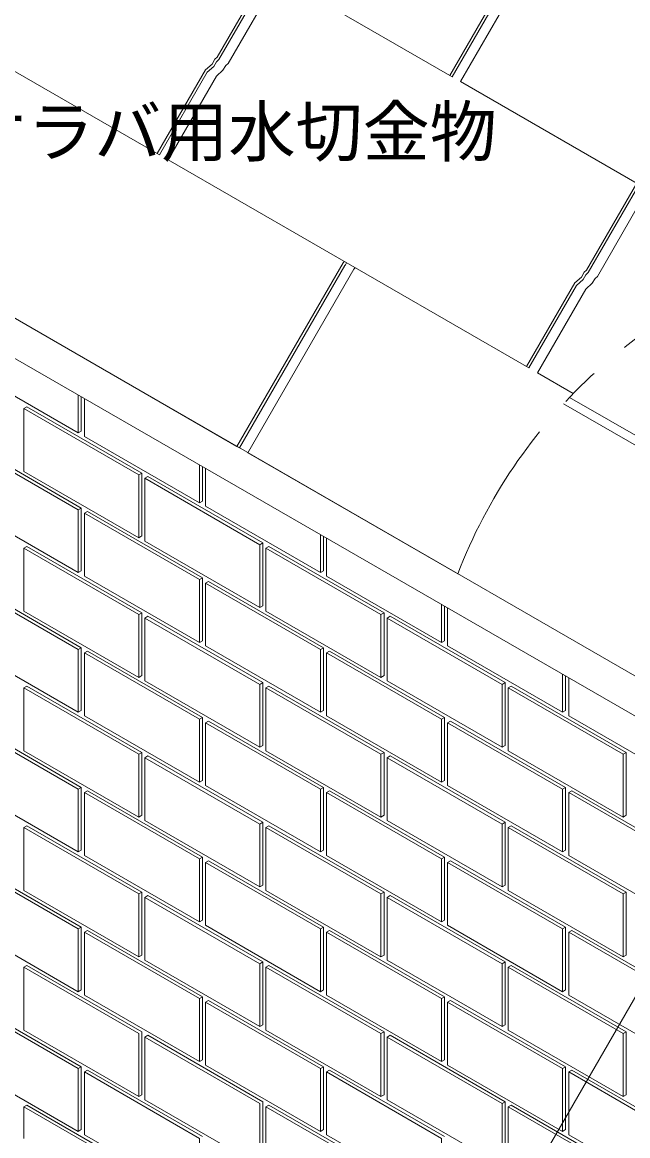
# Model space of a CAD drawing. Units: millimetres, scale not verified. Extents: x -1104 to 1104, y -764 to 764.
# Drawn here: x -959.1 to -814.7, y -267 to -1.3 of the extents above; entities that cross this region are included whole.
import ezdxf
from ezdxf.enums import TextEntityAlignment as Align

# ---------------------------------------------------------------- set-up
doc = ezdxf.new("R2010")
doc.units = ezdxf.units.MM
doc.header["$LTSCALE"] = 3
doc.linetypes.add('USER2', pattern=[31.75, 15.875, -3.175, 3.175, -3.175, 3.175, -3.175])
for name, color, linetype, lineweight in [('0-5_MOJI', 7, 'Continuous', 18), ('0-8_KANAMONO', 4, 'Continuous', 18), ('0-A_single', 6, 'Continuous', 18), ('0-C_tile', 9, 'Continuous', 18)]:
    doc.layers.add(name, color=color, linetype=linetype, lineweight=lineweight)
doc.styles.add('ＭＳ ゴシック', font='')
doc.styles.get('ＭＳ ゴシック').set_extended_font_data('MS Gothic')

msp = doc.modelspace()

# ---------------------------------------------------------------- linework, layer by layer
at = {"layer": '0-5_MOJI'}
msp.add_lwpolyline([(-899.295, -355.789), (-883.295, -355.789), (-730.68, -91.451)], dxfattribs=at)
at = {"layer": '0-5_MOJI', "linetype": 'USER2'}
msp.add_arc((-735.915, -179.04), 127.98, 55.98175, 158.85361, dxfattribs=at)
at = {"layer": '0-8_KANAMONO'}
for p, q in [((-729.371, -205.563), (-1071.983, -7.756)), ((-726.334, -216.869), (-1071.983, -17.308)), ((-744.471, -141.719), (-830.034, -92.319)), ((-744.459, -141.698), (-830.017, -92.301)), ((-743.439, -139.93), (-828.584, -90.772))]:
    msp.add_line(p, q, dxfattribs=at)
at = {"layer": '0-A_single'}
for p, q in [((-942.628, 35.412), (-857.18, -13.922)), ((-1012.37, 16.752), (-926.922, -32.581)), ((-854.582, -15.422), (-779.563, -58.734)), ((-924.324, -34.081), (-838.876, -83.415)), ((-907.905, -102.487), (-993.352, -53.154)), ((-836.278, -84.915), (-827.709, -89.862)), ((-855.277, -132.871), (-905.306, -103.987))]:
    msp.add_line(p, q, dxfattribs=at)
for points in [[(-830.368, 29.878), (-843.667, 6.844), (-845.228, 5.459), (-856.608, -14.252), (-857.18, -13.922), (-845.647, 6.054), (-844.085, 7.439), (-830.939, 30.208)], [(-854.582, -15.422), (-843.049, 4.554), (-841.487, 5.939), (-828.341, 28.708)], [(-900.631, 11.165), (-912.603, -9.57), (-913.16, -10.065), (-913.828, -11.221), (-915.389, -12.605), (-926.922, -32.581), (-926.351, -32.911), (-914.971, -13.201), (-913.409, -11.816), (-912.742, -10.66), (-912.184, -10.166), (-900.06, 10.835)], [(-898.033, 9.665), (-910.005, -11.07), (-910.562, -11.565), (-911.23, -12.721), (-912.791, -14.105), (-924.324, -34.081)], [(-812.585, -39.668), (-824.557, -60.404), (-825.114, -60.898), (-825.782, -62.054), (-827.343, -63.439), (-838.876, -83.415), (-838.305, -83.745), (-826.925, -64.034), (-825.363, -62.649), (-824.696, -61.493), (-824.138, -60.999), (-812.014, -39.998)], [(-809.987, -41.168), (-821.959, -61.904), (-822.516, -62.398), (-823.184, -63.554), (-824.745, -64.939), (-836.278, -84.915)], [(-882.328, -58.328), (-882.446, -58.532), (-882.613, -58.681), (-907.905, -102.487), (-907.333, -102.817), (-882.195, -59.276), (-882.027, -59.128), (-881.756, -58.658)], [(-879.73, -59.828), (-879.848, -60.032), (-880.015, -60.181), (-905.306, -103.987)]]:
    msp.add_lwpolyline(points, dxfattribs=at)
at = {"layer": '0-C_tile'}
for p, q in [((-958.718, -93.417), (-957.996, -93.001)), ((-930.572, -108.834), (-957.996, -93.001)), ((-945.006, -117.167), (-972.43, -101.334)), ((-931.294, -109.251), (-930.572, -108.834)), ((-929.85, -110.084), (-929.128, -109.667)), ((-901.704, -125.501), (-929.128, -109.667)), ((-945.727, -117.584), (-945.006, -117.167)), ((-944.284, -118.417), (-943.562, -118.001)), ((-916.138, -133.834), (-943.562, -118.001)), ((-958.718, -126.751), (-957.996, -126.334)), ((-930.572, -142.167), (-957.996, -126.334)), ((-902.426, -125.917), (-901.704, -125.501)), ((-900.983, -126.751), (-900.261, -126.334)), ((-872.837, -142.167), (-900.261, -126.334)), ((-945.006, -150.501), (-972.43, -134.667)), ((-916.86, -134.251), (-916.138, -133.834)), ((-915.416, -135.084), (-914.695, -134.667)), ((-887.271, -150.501), (-914.695, -134.667)), ((-931.294, -142.584), (-930.572, -142.167)), ((-929.85, -143.417), (-929.128, -143.001)), ((-901.704, -158.834), (-929.128, -143.001)), ((-873.559, -142.584), (-872.837, -142.167)), ((-872.115, -143.417), (-871.393, -143.001)), ((-843.969, -158.834), (-871.393, -143.001)), ((-945.727, -150.917), (-945.006, -150.501)), ((-944.284, -151.751), (-943.562, -151.334)), ((-916.138, -167.167), (-943.562, -151.334)), ((-887.992, -150.917), (-887.271, -150.501)), ((-886.549, -151.751), (-885.827, -151.334)), ((-858.403, -167.167), (-885.827, -151.334)), ((-902.426, -159.251), (-901.704, -158.834)), ((-844.691, -159.251), (-843.969, -158.834)), ((-958.718, -160.084), (-957.996, -159.667)), ((-930.572, -175.501), (-957.996, -159.667)), ((-900.983, -160.084), (-900.261, -159.667)), ((-872.837, -175.501), (-900.261, -159.667)), ((-843.248, -160.084), (-842.526, -159.667)), ((-815.102, -175.501), (-842.526, -159.667)), ((-916.86, -167.584), (-916.138, -167.167)), ((-859.125, -167.584), (-858.403, -167.167)), ((-945.006, -183.834), (-972.43, -168.001)), ((-915.416, -168.417), (-914.695, -168.001)), ((-887.271, -183.834), (-914.695, -168.001)), ((-857.681, -168.417), (-856.96, -168.001)), ((-829.536, -183.834), (-856.96, -168.001)), ((-931.294, -175.917), (-930.572, -175.501)), ((-929.85, -176.751), (-929.128, -176.334)), ((-901.704, -192.167), (-929.128, -176.334)), ((-873.559, -175.917), (-872.837, -175.501)), ((-872.115, -176.751), (-871.393, -176.334)), ((-843.969, -192.167), (-871.393, -176.334)), ((-815.823, -175.917), (-815.102, -175.501)), ((-945.727, -184.251), (-945.006, -183.834)), ((-944.284, -185.084), (-943.562, -184.667)), ((-916.138, -200.501), (-943.562, -184.667)), ((-887.992, -184.251), (-887.271, -183.834)), ((-886.549, -185.084), (-885.827, -184.667)), ((-858.403, -200.501), (-885.827, -184.667)), ((-830.257, -184.251), (-829.536, -183.834)), ((-828.814, -185.084), (-828.092, -184.667)), ((-800.668, -200.501), (-828.092, -184.667)), ((-958.718, -193.417), (-957.996, -193.001)), ((-930.572, -208.834), (-957.996, -193.001)), ((-902.426, -192.584), (-901.704, -192.167)), ((-900.983, -193.417), (-900.261, -193.001)), ((-872.837, -208.834), (-900.261, -193.001)), ((-844.691, -192.584), (-843.969, -192.167)), ((-843.248, -193.417), (-842.526, -193.001)), ((-815.102, -208.834), (-842.526, -193.001)), ((-945.006, -217.167), (-972.43, -201.334)), ((-916.86, -200.917), (-916.138, -200.501)), ((-915.416, -201.751), (-914.695, -201.334)), ((-887.271, -217.167), (-914.695, -201.334)), ((-859.125, -200.917), (-858.403, -200.501)), ((-857.681, -201.751), (-856.96, -201.334)), ((-829.536, -217.167), (-856.96, -201.334)), ((-931.294, -209.251), (-930.572, -208.834)), ((-929.85, -210.084), (-929.128, -209.667)), ((-901.704, -225.501), (-929.128, -209.667)), ((-873.559, -209.251), (-872.837, -208.834)), ((-872.115, -210.084), (-871.393, -209.667)), ((-843.969, -225.501), (-871.393, -209.667)), ((-815.823, -209.251), (-815.102, -208.834)), ((-945.727, -217.584), (-945.006, -217.167)), ((-887.992, -217.584), (-887.271, -217.167)), ((-830.257, -217.584), (-829.536, -217.167)), ((-944.284, -218.417), (-943.562, -218.001)), ((-916.138, -233.834), (-943.562, -218.001)), ((-886.549, -218.417), (-885.827, -218.001)), ((-858.403, -233.834), (-885.827, -218.001)), ((-828.814, -218.417), (-828.092, -218.001)), ((-800.668, -233.834), (-828.092, -218.001)), ((-902.426, -225.917), (-901.704, -225.501)), ((-844.691, -225.917), (-843.969, -225.501)), ((-958.718, -226.751), (-957.996, -226.334)), ((-930.572, -242.167), (-957.996, -226.334)), ((-900.983, -226.751), (-900.261, -226.334)), ((-872.837, -242.167), (-900.261, -226.334)), ((-843.248, -226.751), (-842.526, -226.334)), ((-815.102, -242.167), (-842.526, -226.334)), ((-945.006, -250.501), (-972.43, -234.667)), ((-916.86, -234.251), (-916.138, -233.834)), ((-915.416, -235.084), (-914.695, -234.667)), ((-887.271, -250.501), (-914.695, -234.667)), ((-859.125, -234.251), (-858.403, -233.834)), ((-857.681, -235.084), (-856.96, -234.667)), ((-829.536, -250.501), (-856.96, -234.667)), ((-929.85, -243.417), (-929.128, -243.001)), ((-901.704, -258.834), (-929.128, -243.001)), ((-873.559, -242.584), (-872.837, -242.167)), ((-872.115, -243.417), (-871.393, -243.001)), ((-843.969, -258.834), (-871.393, -243.001)), ((-815.823, -242.584), (-815.102, -242.167)), ((-945.727, -250.917), (-945.006, -250.501)), ((-944.284, -251.751), (-943.562, -251.334)), ((-916.138, -267.167), (-943.562, -251.334)), ((-887.992, -250.917), (-887.271, -250.501)), ((-886.549, -251.751), (-885.827, -251.334)), ((-858.403, -267.167), (-885.827, -251.334)), ((-830.257, -250.917), (-829.536, -250.501)), ((-828.814, -251.751), (-828.092, -251.334)), ((-800.668, -267.167), (-828.092, -251.334)), ((-958.718, -260.084), (-957.996, -259.667)), ((-930.572, -275.501), (-957.996, -259.667)), ((-900.983, -260.084), (-900.261, -259.667)), ((-872.837, -275.501), (-900.261, -259.667)), ((-844.691, -259.251), (-843.969, -258.834)), ((-843.248, -260.084), (-842.526, -259.667)), ((-815.102, -275.501), (-842.526, -259.667))]:
    msp.add_line(p, q, dxfattribs=at)
for points in [[(-945.727, -90.202), (-945.727, -99.251), (-973.151, -83.417), (-973.151, -74.369)], [(-945.727, -99.251), (-945.006, -98.834), (-945.006, -90.619)], [(-916.86, -106.869), (-916.86, -115.917), (-944.284, -100.084), (-944.284, -91.035)], [(-931.294, -124.251), (-930.572, -123.834), (-930.572, -108.834)], [(-916.86, -115.917), (-916.138, -115.501), (-916.138, -107.285)], [(-887.992, -123.535), (-887.992, -132.584), (-915.416, -116.751), (-915.416, -107.702)], [(-945.727, -132.584), (-945.006, -132.167), (-945.006, -117.167)], [(-887.992, -132.584), (-887.271, -132.167), (-887.271, -123.952)], [(-859.125, -140.202), (-859.125, -149.251), (-886.549, -133.417), (-886.549, -124.369)], [(-902.426, -140.917), (-901.704, -140.501), (-901.704, -125.501)], [(-916.86, -149.251), (-916.138, -148.834), (-916.138, -133.834)], [(-859.125, -149.251), (-858.403, -148.834), (-858.403, -140.619)], [(-931.294, -157.584), (-930.572, -157.167), (-930.572, -142.167)], [(-873.559, -157.584), (-872.837, -157.167), (-872.837, -142.167)], [(-830.257, -156.869), (-830.257, -165.917), (-857.681, -150.084), (-857.681, -141.035)], [(-945.727, -165.917), (-945.006, -165.501), (-945.006, -150.501)], [(-887.992, -165.917), (-887.271, -165.501), (-887.271, -150.501)], [(-902.426, -174.251), (-901.704, -173.834), (-901.704, -158.834)], [(-844.691, -174.251), (-843.969, -173.834), (-843.969, -158.834)], [(-830.257, -165.917), (-829.536, -165.501), (-829.536, -157.285)], [(-801.39, -173.535), (-801.39, -182.584), (-828.814, -166.751), (-828.814, -157.702)], [(-916.86, -182.584), (-916.138, -182.167), (-916.138, -167.167)], [(-859.125, -182.584), (-858.403, -182.167), (-858.403, -167.167)], [(-931.294, -190.917), (-930.572, -190.501), (-930.572, -175.501)], [(-873.559, -190.917), (-872.837, -190.501), (-872.837, -175.501)], [(-815.823, -190.917), (-815.102, -190.501), (-815.102, -175.501)], [(-945.727, -199.251), (-945.006, -198.834), (-945.006, -183.834)], [(-887.992, -199.251), (-887.271, -198.834), (-887.271, -183.834)], [(-830.257, -199.251), (-829.536, -198.834), (-829.536, -183.834)], [(-902.426, -207.584), (-901.704, -207.167), (-901.704, -192.167)], [(-844.691, -207.584), (-843.969, -207.167), (-843.969, -192.167)], [(-916.86, -215.917), (-916.138, -215.501), (-916.138, -200.501)], [(-859.125, -215.917), (-858.403, -215.501), (-858.403, -200.501)], [(-931.294, -224.251), (-930.572, -223.834), (-930.572, -208.834)], [(-873.559, -224.251), (-872.837, -223.834), (-872.837, -208.834)], [(-815.823, -224.251), (-815.102, -223.834), (-815.102, -208.834)], [(-945.727, -232.584), (-945.006, -232.167), (-945.006, -217.167)], [(-887.992, -232.584), (-887.271, -232.167), (-887.271, -217.167)], [(-830.257, -232.584), (-829.536, -232.167), (-829.536, -217.167)], [(-902.426, -240.917), (-901.704, -240.501), (-901.704, -225.501)], [(-844.691, -240.917), (-843.969, -240.501), (-843.969, -225.501)], [(-916.86, -249.251), (-916.138, -248.834), (-916.138, -233.834)], [(-859.125, -249.251), (-858.403, -248.834), (-858.403, -233.834)], [(-931.294, -257.584), (-930.572, -257.167), (-930.572, -242.167)], [(-873.559, -257.584), (-872.837, -257.167), (-872.837, -242.167)], [(-815.823, -257.584), (-815.102, -257.167), (-815.102, -242.167)], [(-945.727, -265.917), (-945.006, -265.501), (-945.006, -250.501)], [(-887.992, -265.917), (-887.271, -265.501), (-887.271, -250.501)], [(-830.257, -265.917), (-829.536, -265.501), (-829.536, -250.501)], [(-958.718, -267.584), (-958.718, -260.084), (-931.294, -275.917), (-931.294, -283.417)], [(-902.426, -274.251), (-901.704, -273.834), (-901.704, -258.834)], [(-844.691, -274.251), (-843.969, -273.834), (-843.969, -258.834)]]:
    msp.add_lwpolyline(points, dxfattribs=at)
for points in [[(-958.718, -93.417), (-931.294, -109.251), (-931.294, -124.251), (-958.718, -108.417)], [(-973.151, -101.751), (-945.727, -117.584), (-945.727, -132.584), (-973.151, -116.751)], [(-929.85, -110.084), (-902.426, -125.917), (-902.426, -140.917), (-929.85, -125.084)], [(-944.284, -118.417), (-916.86, -134.251), (-916.86, -149.251), (-944.284, -133.417)], [(-958.718, -126.751), (-931.294, -142.584), (-931.294, -157.584), (-958.718, -141.751)], [(-900.983, -126.751), (-873.559, -142.584), (-873.559, -157.584), (-900.983, -141.751)], [(-973.151, -135.084), (-945.727, -150.917), (-945.727, -165.917), (-973.151, -150.084)], [(-915.416, -135.084), (-887.992, -150.917), (-887.992, -165.917), (-915.416, -150.084)], [(-929.85, -143.417), (-902.426, -159.251), (-902.426, -174.251), (-929.85, -158.417)], [(-872.115, -143.417), (-844.691, -159.251), (-844.691, -174.251), (-872.115, -158.417)], [(-944.284, -151.751), (-916.86, -167.584), (-916.86, -182.584), (-944.284, -166.751)], [(-886.549, -151.751), (-859.125, -167.584), (-859.125, -182.584), (-886.549, -166.751)], [(-958.718, -160.084), (-931.294, -175.917), (-931.294, -190.917), (-958.718, -175.084)], [(-900.983, -160.084), (-873.559, -175.917), (-873.559, -190.917), (-900.983, -175.084)], [(-843.248, -160.084), (-815.823, -175.917), (-815.823, -190.917), (-843.248, -175.084)], [(-973.151, -168.417), (-945.727, -184.251), (-945.727, -199.251), (-973.151, -183.417)], [(-915.416, -168.417), (-887.992, -184.251), (-887.992, -199.251), (-915.416, -183.417)], [(-857.681, -168.417), (-830.257, -184.251), (-830.257, -199.251), (-857.681, -183.417)], [(-929.85, -176.751), (-902.426, -192.584), (-902.426, -207.584), (-929.85, -191.751)], [(-872.115, -176.751), (-844.691, -192.584), (-844.691, -207.584), (-872.115, -191.751)], [(-944.284, -185.084), (-916.86, -200.917), (-916.86, -215.917), (-944.284, -200.084)], [(-886.549, -185.084), (-859.125, -200.917), (-859.125, -215.917), (-886.549, -200.084)], [(-828.814, -185.084), (-801.39, -200.917), (-801.39, -215.917), (-828.814, -200.084)], [(-958.718, -193.417), (-931.294, -209.251), (-931.294, -224.251), (-958.718, -208.417)], [(-900.983, -193.417), (-873.559, -209.251), (-873.559, -224.251), (-900.983, -208.417)], [(-843.248, -193.417), (-815.823, -209.251), (-815.823, -224.251), (-843.248, -208.417)], [(-973.151, -201.751), (-945.727, -217.584), (-945.727, -232.584), (-973.151, -216.751)], [(-915.416, -201.751), (-887.992, -217.584), (-887.992, -232.584), (-915.416, -216.751)], [(-857.681, -201.751), (-830.257, -217.584), (-830.257, -232.584), (-857.681, -216.751)], [(-929.85, -210.084), (-902.426, -225.917), (-902.426, -240.917), (-929.85, -225.084)], [(-872.115, -210.084), (-844.691, -225.917), (-844.691, -240.917), (-872.115, -225.084)], [(-944.284, -218.417), (-916.86, -234.251), (-916.86, -249.251), (-944.284, -233.417)], [(-886.549, -218.417), (-859.125, -234.251), (-859.125, -249.251), (-886.549, -233.417)], [(-828.814, -218.417), (-801.39, -234.251), (-801.39, -249.251), (-828.814, -233.417)], [(-958.718, -226.751), (-931.294, -242.584), (-931.294, -257.584), (-958.718, -241.751)], [(-900.983, -226.751), (-873.559, -242.584), (-873.559, -257.584), (-900.983, -241.751)], [(-843.248, -226.751), (-815.823, -242.584), (-815.823, -257.584), (-843.248, -241.751)], [(-973.151, -235.084), (-945.727, -250.917), (-945.727, -265.917), (-973.151, -250.084)], [(-915.416, -235.084), (-887.992, -250.917), (-887.992, -265.917), (-915.416, -250.084)], [(-857.681, -235.084), (-830.257, -250.917), (-830.257, -265.917), (-857.681, -250.084)], [(-929.85, -243.417), (-902.426, -259.251), (-902.426, -274.251), (-929.85, -258.417)], [(-872.115, -243.417), (-844.691, -259.251), (-844.691, -274.251), (-872.115, -258.417)], [(-944.284, -251.751), (-916.86, -267.584), (-916.86, -282.584), (-944.284, -266.751)], [(-886.549, -251.751), (-859.125, -267.584), (-859.125, -282.584), (-886.549, -266.751)], [(-828.814, -251.751), (-801.39, -267.584), (-801.39, -282.584), (-828.814, -266.751)], [(-900.983, -260.084), (-873.559, -275.917), (-873.559, -290.917), (-900.983, -275.084)], [(-843.248, -260.084), (-815.823, -275.917), (-815.823, -290.917), (-843.248, -275.084)]]:
    msp.add_lwpolyline(points, close=True, dxfattribs=at)

# ---------------------------------------------------------------- texts
at = {"layer": '0-5_MOJI', "style": 'ＭＳ ゴシック'}
msp.add_text('ケラバ用水切金物', height=11.73, dxfattribs=at).set_placement((-973.94, -36.729), align=Align.BOTTOM_LEFT)

doc.saveas('drawing.dxf')
